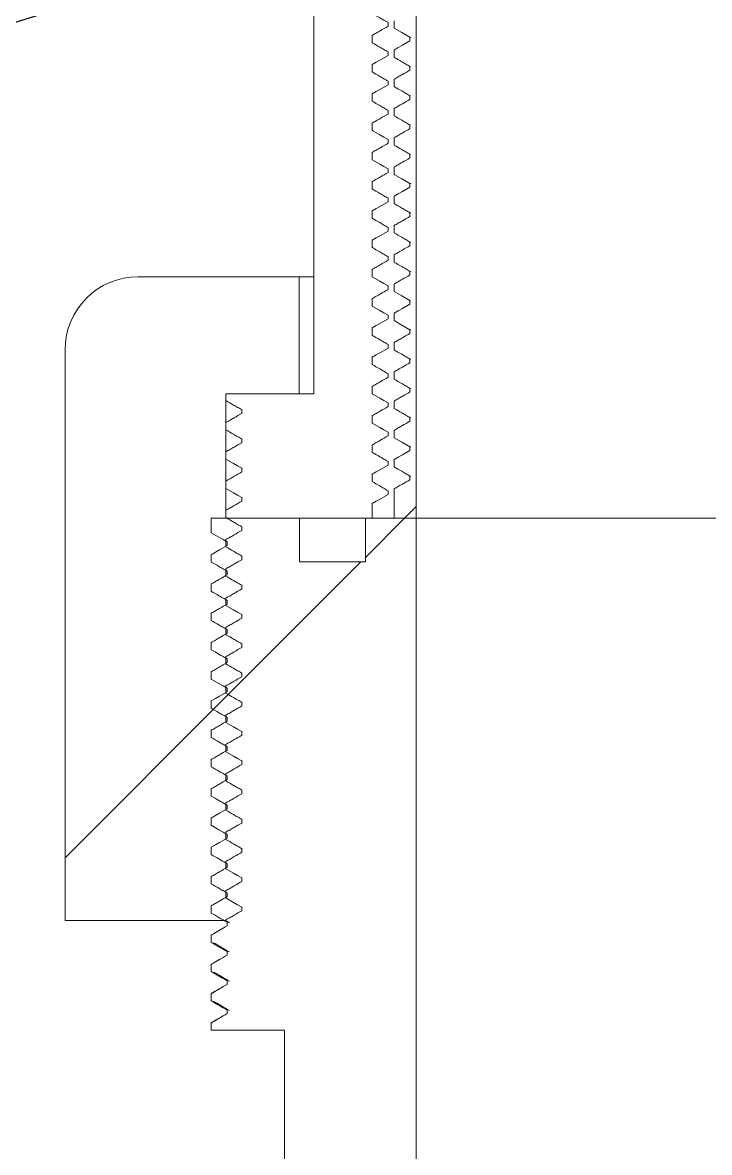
# Model space of a CAD drawing. Header units: millimetres. Extents: x 11948 to 22858, y 1146 to 11361.
# Drawn here: x 16520.9 to 16567.9, y 7364.1 to 7441.3 of the extents above; entities that cross this region are included whole.
import ezdxf

# ---------------------------------------------------------------- set-up
doc = ezdxf.new("R2010")
doc.units = ezdxf.units.MM
doc.linetypes.add('SLD-Solid', pattern=[0])
pattern_1 = [(45, (13072.54, 5639.196), (-44.9013, 44.9013), [])]

msp = doc.modelspace()

# ---------------------------------------------------------------- hatches: boundary and pattern name
at = {"linetype": 'SLD-Solid', "lineweight": 0}
h = msp.add_hatch(dxfattribs=at)
h.set_pattern_fill('ANSI31', color=256, scale=20, style=0)
h.set_pattern_definition(pattern_1)
edge = h.paths.add_edge_path(flags=0)
edge.add_line((16545.886, 7435.301), (16545.886, 7435.051))
edge.add_line((16545.886, 7435.051), (16544.803, 7434.426))
edge.add_line((16544.803, 7434.426), (16544.803, 7433.926))
edge.add_line((16544.803, 7433.926), (16545.886, 7433.301))
edge.add_line((16545.886, 7433.301), (16545.886, 7433.051))
edge.add_line((16545.886, 7433.051), (16544.803, 7432.426))
edge.add_line((16544.803, 7432.426), (16544.803, 7431.926))
edge.add_line((16544.803, 7431.926), (16545.886, 7431.301))
edge.add_line((16545.886, 7431.301), (16545.886, 7431.051))
edge.add_line((16545.886, 7431.051), (16544.803, 7430.426))
edge.add_line((16544.803, 7430.426), (16544.803, 7429.926))
edge.add_line((16544.803, 7429.926), (16545.886, 7429.301))
edge.add_line((16545.886, 7429.301), (16545.886, 7429.051))
edge.add_line((16545.886, 7429.051), (16544.803, 7428.426))
edge.add_line((16544.803, 7428.426), (16544.803, 7427.926))
edge.add_line((16544.803, 7427.926), (16545.886, 7427.301))
edge.add_line((16545.886, 7427.301), (16545.886, 7427.051))
edge.add_line((16545.886, 7427.051), (16544.803, 7426.426))
edge.add_line((16544.803, 7426.426), (16544.803, 7425.926))
edge.add_line((16544.803, 7425.926), (16545.886, 7425.301))
edge.add_line((16545.886, 7425.301), (16545.886, 7425.051))
edge.add_line((16545.886, 7425.051), (16544.803, 7424.426))
edge.add_line((16544.803, 7424.426), (16544.803, 7423.926))
edge.add_line((16544.803, 7423.926), (16545.886, 7423.301))
edge.add_line((16545.886, 7423.301), (16545.886, 7423.051))
edge.add_line((16545.886, 7423.051), (16544.803, 7422.426))
edge.add_line((16544.803, 7422.426), (16544.803, 7421.926))
edge.add_line((16544.803, 7421.926), (16545.886, 7421.301))
edge.add_line((16545.886, 7421.301), (16545.886, 7421.051))
edge.add_line((16545.886, 7421.051), (16544.803, 7420.426))
edge.add_line((16544.803, 7420.426), (16544.803, 7419.926))
edge.add_line((16544.803, 7419.926), (16545.886, 7419.301))
edge.add_line((16545.886, 7419.301), (16545.886, 7419.051))
edge.add_line((16545.886, 7419.051), (16544.803, 7418.426))
edge.add_line((16544.803, 7418.426), (16544.803, 7417.926))
edge.add_line((16544.803, 7417.926), (16545.886, 7417.301))
edge.add_line((16545.886, 7417.301), (16545.886, 7417.051))
edge.add_line((16545.886, 7417.051), (16544.803, 7416.426))
edge.add_line((16544.803, 7416.426), (16544.803, 7415.926))
edge.add_line((16544.803, 7415.926), (16545.886, 7415.301))
edge.add_line((16545.886, 7415.301), (16545.886, 7415.051))
edge.add_line((16545.886, 7415.051), (16544.803, 7414.426))
edge.add_line((16544.803, 7414.426), (16544.803, 7413.926))
edge.add_line((16544.803, 7413.926), (16545.886, 7413.301))
edge.add_line((16545.886, 7413.301), (16545.886, 7413.051))
edge.add_line((16545.886, 7413.051), (16544.803, 7412.426))
edge.add_line((16544.803, 7412.426), (16544.803, 7411.926))
edge.add_line((16544.803, 7411.926), (16545.886, 7411.301))
edge.add_line((16545.886, 7411.301), (16545.886, 7411.051))
edge.add_line((16545.886, 7411.051), (16544.803, 7410.426))
edge.add_line((16544.803, 7410.426), (16544.803, 7409.926))
edge.add_line((16544.803, 7409.926), (16545.886, 7409.301))
edge.add_line((16545.886, 7409.301), (16545.886, 7409.051))
edge.add_line((16545.886, 7409.051), (16544.803, 7408.426))
edge.add_line((16544.803, 7408.426), (16544.803, 7407.426))
edge.add_line((16544.803, 7407.426), (16547.803, 7407.426))
edge.add_line((16547.803, 7407.426), (16547.803, 7474.926))
edge.add_line((16547.803, 7474.926), (16544.803, 7474.926))
edge.add_line((16544.803, 7474.926), (16544.803, 7463.926))
edge.add_line((16544.803, 7463.926), (16545.886, 7463.301))
edge.add_line((16545.886, 7463.301), (16545.886, 7463.051))
edge.add_spline(control_points=[(16545.886, 7463.051), (16545.525, 7462.842), (16545.164, 7462.634), (16544.803, 7462.426)], knot_values=[0, 0, 0, 0, 1, 1, 1, 1], weights=[1, 1, 1, 1], degree=3, periodic=0)
edge.add_line((16544.803, 7462.426), (16544.803, 7461.926))
edge.add_line((16544.803, 7461.926), (16545.886, 7461.301))
edge.add_line((16545.886, 7461.301), (16545.886, 7461.051))
edge.add_line((16545.886, 7461.051), (16544.803, 7460.426))
edge.add_line((16544.803, 7460.426), (16544.803, 7459.926))
edge.add_line((16544.803, 7459.926), (16545.886, 7459.301))
edge.add_line((16545.886, 7459.301), (16545.886, 7459.051))
edge.add_line((16545.886, 7459.051), (16544.803, 7458.426))
edge.add_line((16544.803, 7458.426), (16544.803, 7457.926))
edge.add_line((16544.803, 7457.926), (16545.886, 7457.301))
edge.add_line((16545.886, 7457.301), (16545.886, 7457.051))
edge.add_line((16545.886, 7457.051), (16544.803, 7456.426))
edge.add_line((16544.803, 7456.426), (16544.803, 7455.926))
edge.add_line((16544.803, 7455.926), (16545.886, 7455.301))
edge.add_line((16545.886, 7455.301), (16545.886, 7455.051))
edge.add_line((16545.886, 7455.051), (16544.803, 7454.426))
edge.add_line((16544.803, 7454.426), (16544.803, 7453.926))
edge.add_line((16544.803, 7453.926), (16545.886, 7453.301))
edge.add_line((16545.886, 7453.301), (16545.886, 7453.051))
edge.add_line((16545.886, 7453.051), (16544.803, 7452.426))
edge.add_line((16544.803, 7452.426), (16544.803, 7451.926))
edge.add_line((16544.803, 7451.926), (16545.886, 7451.301))
edge.add_line((16545.886, 7451.301), (16545.886, 7451.051))
edge.add_line((16545.886, 7451.051), (16544.803, 7450.426))
edge.add_line((16544.803, 7450.426), (16544.803, 7449.926))
edge.add_line((16544.803, 7449.926), (16545.886, 7449.301))
edge.add_line((16545.886, 7449.301), (16545.886, 7449.051))
edge.add_line((16545.886, 7449.051), (16544.803, 7448.426))
edge.add_line((16544.803, 7448.426), (16544.803, 7447.926))
edge.add_line((16544.803, 7447.926), (16545.886, 7447.301))
edge.add_line((16545.886, 7447.301), (16545.886, 7447.051))
edge.add_line((16545.886, 7447.051), (16544.803, 7446.426))
edge.add_line((16544.803, 7446.426), (16544.803, 7445.926))
edge.add_line((16544.803, 7445.926), (16545.886, 7445.301))
edge.add_line((16545.886, 7445.301), (16545.886, 7445.051))
edge.add_line((16545.886, 7445.051), (16544.803, 7444.426))
edge.add_line((16544.803, 7444.426), (16544.803, 7443.926))
edge.add_line((16544.803, 7443.926), (16545.886, 7443.301))
edge.add_line((16545.886, 7443.301), (16545.886, 7443.051))
edge.add_line((16545.886, 7443.051), (16544.803, 7442.426))
edge.add_line((16544.803, 7442.426), (16544.803, 7441.926))
edge.add_line((16544.803, 7441.926), (16545.886, 7441.301))
edge.add_line((16545.886, 7441.301), (16545.886, 7441.051))
edge.add_line((16545.886, 7441.051), (16544.803, 7440.426))
edge.add_line((16544.803, 7440.426), (16544.803, 7439.926))
edge.add_line((16544.803, 7439.926), (16545.886, 7439.301))
edge.add_line((16545.886, 7439.301), (16545.886, 7439.051))
edge.add_line((16545.886, 7439.051), (16544.803, 7438.426))
edge.add_line((16544.803, 7438.426), (16544.803, 7437.926))
edge.add_line((16544.803, 7437.926), (16545.886, 7437.301))
edge.add_line((16545.886, 7437.301), (16545.886, 7437.051))
edge.add_line((16545.886, 7437.051), (16544.803, 7436.426))
edge.add_line((16544.803, 7436.426), (16544.803, 7435.926))
edge.add_line((16544.803, 7435.926), (16545.886, 7435.301))
h = msp.add_hatch(dxfattribs=at)
h.set_pattern_fill('ANSI31', color=256, scale=20, style=0)
h.set_pattern_definition(pattern_1)
edge = h.paths.add_edge_path(flags=0)
edge.add_line((16535.886, 7396.584), (16535.886, 7396.834))
edge.add_line((16535.886, 7396.834), (16534.803, 7397.459))
edge.add_line((16534.803, 7397.459), (16534.803, 7397.959))
edge.add_line((16534.803, 7397.959), (16535.886, 7398.584))
edge.add_line((16535.886, 7398.584), (16535.886, 7398.834))
edge.add_line((16535.886, 7398.834), (16534.803, 7399.459))
edge.add_line((16534.803, 7399.459), (16534.803, 7399.959))
edge.add_line((16534.803, 7399.959), (16535.886, 7400.584))
edge.add_line((16535.886, 7400.584), (16535.886, 7400.834))
edge.add_line((16535.886, 7400.834), (16534.803, 7401.459))
edge.add_line((16534.803, 7401.459), (16534.803, 7401.959))
edge.add_line((16534.803, 7401.959), (16535.886, 7402.584))
edge.add_line((16535.886, 7402.584), (16535.886, 7402.834))
edge.add_line((16535.886, 7402.834), (16534.803, 7403.459))
edge.add_line((16534.803, 7403.459), (16534.803, 7403.959))
edge.add_line((16534.803, 7403.959), (16535.886, 7404.584))
edge.add_line((16535.886, 7404.584), (16535.886, 7404.834))
edge.add_line((16535.886, 7404.834), (16534.803, 7405.459))
edge.add_line((16534.803, 7405.459), (16534.803, 7405.959))
edge.add_line((16534.803, 7405.959), (16535.886, 7406.584))
edge.add_line((16535.886, 7406.584), (16535.886, 7406.834))
edge.add_line((16535.886, 7406.834), (16534.803, 7407.459))
edge.add_line((16534.803, 7407.459), (16534.803, 7407.959))
edge.add_line((16534.803, 7407.959), (16535.886, 7408.584))
edge.add_line((16535.886, 7408.584), (16535.886, 7408.834))
edge.add_line((16535.886, 7408.834), (16534.803, 7409.459))
edge.add_line((16534.803, 7409.459), (16534.803, 7409.959))
edge.add_line((16534.803, 7409.959), (16535.886, 7410.584))
edge.add_line((16535.886, 7410.584), (16535.886, 7410.834))
edge.add_line((16535.886, 7410.834), (16534.803, 7411.459))
edge.add_line((16534.803, 7411.459), (16534.803, 7411.959))
edge.add_line((16534.803, 7411.959), (16535.886, 7412.584))
edge.add_line((16535.886, 7412.584), (16535.886, 7412.834))
edge.add_line((16535.886, 7412.834), (16534.803, 7413.459))
edge.add_line((16534.803, 7413.459), (16534.803, 7413.959))
edge.add_line((16534.803, 7413.959), (16535.886, 7414.584))
edge.add_line((16535.886, 7414.584), (16535.886, 7414.834))
edge.add_line((16535.886, 7414.834), (16534.803, 7415.459))
edge.add_line((16534.803, 7415.459), (16534.803, 7415.926))
edge.add_line((16534.803, 7415.926), (16539.803, 7415.926))
edge.add_line((16539.803, 7415.926), (16539.803, 7423.926))
edge.add_line((16539.803, 7423.926), (16528.803, 7423.926))
edge.add_arc((16528.803, 7418.926), 5, 90, 180)
edge.add_line((16523.803, 7418.926), (16523.803, 7379.926))
edge.add_line((16523.803, 7379.926), (16534.803, 7379.926))
edge.add_line((16534.803, 7379.926), (16534.803, 7379.959))
edge.add_line((16534.803, 7379.959), (16535.886, 7380.584))
edge.add_line((16535.886, 7380.584), (16535.886, 7380.834))
edge.add_line((16535.886, 7380.834), (16534.803, 7381.459))
edge.add_line((16534.803, 7381.459), (16534.803, 7381.959))
edge.add_line((16534.803, 7381.959), (16535.886, 7382.584))
edge.add_line((16535.886, 7382.584), (16535.886, 7382.834))
edge.add_line((16535.886, 7382.834), (16534.803, 7383.459))
edge.add_line((16534.803, 7383.459), (16534.803, 7383.959))
edge.add_line((16534.803, 7383.959), (16535.886, 7384.584))
edge.add_line((16535.886, 7384.584), (16535.886, 7384.834))
edge.add_line((16535.886, 7384.834), (16534.803, 7385.459))
edge.add_line((16534.803, 7385.459), (16534.803, 7385.959))
edge.add_line((16534.803, 7385.959), (16535.886, 7386.584))
edge.add_line((16535.886, 7386.584), (16535.886, 7386.834))
edge.add_line((16535.886, 7386.834), (16534.803, 7387.459))
edge.add_line((16534.803, 7387.459), (16534.803, 7387.959))
edge.add_line((16534.803, 7387.959), (16535.886, 7388.584))
edge.add_line((16535.886, 7388.584), (16535.886, 7388.834))
edge.add_line((16535.886, 7388.834), (16534.803, 7389.459))
edge.add_line((16534.803, 7389.459), (16534.803, 7389.959))
edge.add_line((16534.803, 7389.959), (16535.886, 7390.584))
edge.add_line((16535.886, 7390.584), (16535.886, 7390.834))
edge.add_line((16535.886, 7390.834), (16534.803, 7391.459))
edge.add_line((16534.803, 7391.459), (16534.803, 7391.959))
edge.add_line((16534.803, 7391.959), (16535.886, 7392.584))
edge.add_line((16535.886, 7392.584), (16535.886, 7392.834))
edge.add_line((16535.886, 7392.834), (16534.803, 7393.459))
edge.add_line((16534.803, 7393.459), (16534.803, 7393.959))
edge.add_line((16534.803, 7393.959), (16535.886, 7394.584))
edge.add_line((16535.886, 7394.584), (16535.886, 7394.834))
edge.add_line((16535.886, 7394.834), (16534.803, 7395.459))
edge.add_line((16534.803, 7395.459), (16534.803, 7395.959))
edge.add_line((16534.803, 7395.959), (16535.886, 7396.584))
h = msp.add_hatch(dxfattribs=at)
h.set_pattern_fill('ANSI31', color=256, scale=20, style=0)
h.set_pattern_definition(pattern_1)
edge = h.paths.add_edge_path(flags=0)
edge.add_line((16534.886, 7389.801), (16534.886, 7389.551))
edge.add_line((16534.886, 7389.551), (16533.803, 7388.926))
edge.add_line((16533.803, 7388.926), (16533.803, 7388.426))
edge.add_line((16533.803, 7388.426), (16534.886, 7387.801))
edge.add_line((16534.886, 7387.801), (16534.886, 7387.551))
edge.add_line((16534.886, 7387.551), (16533.803, 7386.926))
edge.add_line((16533.803, 7386.926), (16533.803, 7386.426))
edge.add_line((16533.803, 7386.426), (16534.886, 7385.801))
edge.add_line((16534.886, 7385.801), (16534.886, 7385.551))
edge.add_line((16534.886, 7385.551), (16533.803, 7384.926))
edge.add_line((16533.803, 7384.926), (16533.803, 7384.426))
edge.add_line((16533.803, 7384.426), (16534.886, 7383.801))
edge.add_line((16534.886, 7383.801), (16534.886, 7383.551))
edge.add_line((16534.886, 7383.551), (16533.803, 7382.926))
edge.add_line((16533.803, 7382.926), (16533.803, 7382.426))
edge.add_line((16533.803, 7382.426), (16534.886, 7381.801))
edge.add_line((16534.886, 7381.801), (16534.886, 7381.551))
edge.add_line((16534.886, 7381.551), (16533.803, 7380.926))
edge.add_line((16533.803, 7380.926), (16533.803, 7380.426))
edge.add_line((16533.803, 7380.426), (16534.886, 7379.801))
edge.add_line((16534.886, 7379.801), (16534.886, 7379.551))
edge.add_line((16534.886, 7379.551), (16533.803, 7378.926))
edge.add_line((16533.803, 7378.926), (16533.803, 7378.426))
edge.add_line((16533.803, 7378.426), (16534.886, 7377.801))
edge.add_line((16534.886, 7377.801), (16534.886, 7377.551))
edge.add_line((16534.886, 7377.551), (16533.803, 7376.926))
edge.add_line((16533.803, 7376.926), (16533.803, 7376.426))
edge.add_line((16533.803, 7376.426), (16534.886, 7375.801))
edge.add_line((16534.886, 7375.801), (16534.886, 7375.551))
edge.add_line((16534.886, 7375.551), (16533.803, 7374.926))
edge.add_line((16533.803, 7374.926), (16533.803, 7374.426))
edge.add_line((16533.803, 7374.426), (16534.886, 7373.801))
edge.add_line((16534.886, 7373.801), (16534.886, 7373.551))
edge.add_line((16534.886, 7373.551), (16533.803, 7372.926))
edge.add_line((16533.803, 7372.926), (16533.803, 7372.426))
edge.add_line((16533.803, 7372.426), (16538.803, 7372.426))
edge.add_line((16538.803, 7372.426), (16538.803, 7353.892))
edge.add_arc((16564.803, 7305.426), 55, 108.00445, 118.21148, ccw=False)
edge.add_line((16547.803, 7357.732), (16547.803, 7407.426))
edge.add_line((16547.803, 7407.426), (16544.336, 7407.426))
edge.add_line((16544.336, 7407.426), (16544.336, 7404.429))
edge.add_line((16544.336, 7404.429), (16539.831, 7404.429))
edge.add_line((16539.831, 7404.429), (16539.831, 7407.426))
edge.add_line((16539.831, 7407.426), (16533.803, 7407.426))
edge.add_line((16533.803, 7407.426), (16533.803, 7406.426))
edge.add_line((16533.803, 7406.426), (16534.886, 7405.801))
edge.add_line((16534.886, 7405.801), (16534.886, 7405.551))
edge.add_line((16534.886, 7405.551), (16533.803, 7404.926))
edge.add_line((16533.803, 7404.926), (16533.803, 7404.426))
edge.add_line((16533.803, 7404.426), (16534.886, 7403.801))
edge.add_line((16534.886, 7403.801), (16534.886, 7403.551))
edge.add_line((16534.886, 7403.551), (16533.803, 7402.926))
edge.add_line((16533.803, 7402.926), (16533.803, 7402.426))
edge.add_line((16533.803, 7402.426), (16534.886, 7401.801))
edge.add_line((16534.886, 7401.801), (16534.886, 7401.551))
edge.add_line((16534.886, 7401.551), (16533.803, 7400.926))
edge.add_line((16533.803, 7400.926), (16533.803, 7400.426))
edge.add_line((16533.803, 7400.426), (16534.886, 7399.801))
edge.add_line((16534.886, 7399.801), (16534.886, 7399.551))
edge.add_line((16534.886, 7399.551), (16533.803, 7398.926))
edge.add_line((16533.803, 7398.926), (16533.803, 7398.426))
edge.add_line((16533.803, 7398.426), (16534.886, 7397.801))
edge.add_line((16534.886, 7397.801), (16534.886, 7397.551))
edge.add_line((16534.886, 7397.551), (16533.803, 7396.926))
edge.add_line((16533.803, 7396.926), (16533.803, 7396.426))
edge.add_line((16533.803, 7396.426), (16534.886, 7395.801))
edge.add_line((16534.886, 7395.801), (16534.886, 7395.551))
edge.add_line((16534.886, 7395.551), (16533.803, 7394.926))
edge.add_line((16533.803, 7394.926), (16533.803, 7394.426))
edge.add_line((16533.803, 7394.426), (16534.886, 7393.801))
edge.add_line((16534.886, 7393.801), (16534.886, 7393.551))
edge.add_line((16534.886, 7393.551), (16533.803, 7392.926))
edge.add_line((16533.803, 7392.926), (16533.803, 7392.426))
edge.add_line((16533.803, 7392.426), (16534.886, 7391.801))
edge.add_line((16534.886, 7391.801), (16534.886, 7391.551))
edge.add_line((16534.886, 7391.551), (16533.803, 7390.926))
edge.add_line((16533.803, 7390.926), (16533.803, 7390.426))
edge.add_line((16533.803, 7390.426), (16534.886, 7389.801))

# ---------------------------------------------------------------- linework, layer by layer
for p, q in [((16547.803, 7474.926), (16547.803, 7407.426)), ((16540.803, 7459.926), (16540.803, 7415.926)), ((16545.886, 7441.051), (16545.886, 7441.301)), ((16546.304, 7440.926), (16546.304, 7441.426)), ((16544.803, 7440.426), (16544.803, 7439.926)), ((16547.386, 7440.051), (16547.386, 7440.301)), ((16547.437, 7440.291), (16547.386, 7440.301)), ((16544.855, 7439.917), (16544.803, 7439.926)), ((16545.886, 7439.051), (16545.886, 7439.301)), ((16546.304, 7438.926), (16546.304, 7439.426)), ((16544.803, 7438.426), (16544.803, 7437.926)), ((16544.862, 7437.917), (16544.803, 7437.926)), ((16547.386, 7438.051), (16547.386, 7438.301)), ((16547.434, 7438.291), (16547.386, 7438.301)), ((16545.886, 7437.051), (16545.886, 7437.301)), ((16546.304, 7436.926), (16546.304, 7437.426)), ((16544.803, 7436.426), (16544.803, 7435.926)), ((16547.386, 7436.051), (16547.386, 7436.301)), ((16547.431, 7436.291), (16547.386, 7436.301)), ((16544.864, 7435.917), (16544.803, 7435.926)), ((16546.304, 7434.926), (16546.304, 7435.426)), ((16545.886, 7435.051), (16545.886, 7435.301)), ((16544.803, 7434.426), (16544.803, 7433.926)), ((16544.868, 7433.917), (16544.803, 7433.926)), ((16547.386, 7434.051), (16547.386, 7434.301)), ((16547.427, 7434.291), (16547.386, 7434.301)), ((16545.886, 7433.051), (16545.886, 7433.301)), ((16546.304, 7432.926), (16546.304, 7433.426)), ((16544.803, 7432.426), (16544.803, 7431.926)), ((16547.386, 7432.051), (16547.386, 7432.301)), ((16547.424, 7432.291), (16547.386, 7432.301)), ((16544.813, 7431.917), (16544.803, 7431.926)), ((16545.886, 7431.051), (16545.886, 7431.301)), ((16546.304, 7430.926), (16546.304, 7431.426)), ((16544.803, 7430.426), (16544.803, 7429.926)), ((16547.386, 7430.051), (16547.386, 7430.301)), ((16547.456, 7430.291), (16547.386, 7430.301)), ((16544.87, 7429.917), (16544.803, 7429.926)), ((16545.886, 7429.051), (16545.886, 7429.301)), ((16546.304, 7428.926), (16546.304, 7429.426)), ((16544.803, 7428.426), (16544.803, 7427.926)), ((16544.865, 7427.917), (16544.803, 7427.926)), ((16547.386, 7428.051), (16547.386, 7428.301)), ((16547.45, 7428.291), (16547.386, 7428.301)), ((16545.886, 7427.051), (16545.886, 7427.301)), ((16546.304, 7426.926), (16546.304, 7427.426)), ((16544.803, 7426.426), (16544.803, 7425.926)), ((16547.386, 7426.051), (16547.386, 7426.301)), ((16547.443, 7426.291), (16547.386, 7426.301)), ((16544.871, 7425.917), (16544.803, 7425.926)), ((16545.886, 7425.051), (16545.886, 7425.301)), ((16546.304, 7424.926), (16546.304, 7425.426)), ((16539.804, 7423.926), (16528.803, 7423.926)), ((16539.804, 7415.926), (16539.804, 7423.926)), ((16539.804, 7423.926), (16540.803, 7423.926)), ((16544.803, 7424.426), (16544.803, 7423.926)), ((16544.816, 7423.917), (16544.803, 7423.926)), ((16547.386, 7424.051), (16547.386, 7424.301)), ((16547.452, 7424.291), (16547.386, 7424.301)), ((16545.886, 7423.051), (16545.886, 7423.301)), ((16546.304, 7422.926), (16546.304, 7423.426)), ((16544.803, 7422.426), (16544.803, 7421.926)), ((16547.386, 7422.051), (16547.386, 7422.301)), ((16547.429, 7422.291), (16547.386, 7422.301)), ((16544.856, 7421.917), (16544.803, 7421.926)), ((16545.886, 7421.051), (16545.886, 7421.301)), ((16546.304, 7420.926), (16546.304, 7421.426)), ((16544.803, 7420.426), (16544.803, 7419.926)), ((16544.855, 7419.917), (16544.803, 7419.926)), ((16547.386, 7420.051), (16547.386, 7420.301)), ((16547.436, 7420.291), (16547.386, 7420.301)), ((16545.886, 7419.051), (16545.886, 7419.301)), ((16546.304, 7418.926), (16546.304, 7419.426)), ((16523.803, 7418.926), (16523.803, 7379.926)), ((16544.803, 7418.426), (16544.803, 7417.926)), ((16544.852, 7417.917), (16544.803, 7417.926)), ((16547.386, 7418.051), (16547.386, 7418.301)), ((16547.442, 7418.291), (16547.386, 7418.301)), ((16545.886, 7417.051), (16545.886, 7417.301)), ((16546.304, 7416.926), (16546.304, 7417.426)), ((16544.803, 7416.426), (16544.803, 7415.926)), ((16547.386, 7416.051), (16547.386, 7416.301)), ((16547.449, 7416.291), (16547.386, 7416.301)), ((16534.803, 7415.459), (16534.803, 7415.926)), ((16539.804, 7415.926), (16534.803, 7415.926)), ((16534.803, 7415.926), (16534.803, 7407.426)), ((16540.803, 7415.926), (16534.803, 7415.926)), ((16544.85, 7415.917), (16544.803, 7415.926)), ((16545.886, 7415.051), (16545.886, 7415.301)), ((16546.304, 7414.926), (16546.304, 7415.426)), ((16535.915, 7414.828), (16535.886, 7414.834)), ((16535.886, 7414.584), (16535.886, 7414.834)), ((16534.803, 7413.459), (16534.803, 7413.959)), ((16544.803, 7414.426), (16544.803, 7413.926)), ((16544.847, 7413.917), (16544.803, 7413.926)), ((16547.386, 7414.051), (16547.386, 7414.301)), ((16547.456, 7414.291), (16547.386, 7414.301)), ((16545.886, 7413.051), (16545.886, 7413.301)), ((16546.304, 7412.926), (16546.304, 7413.426)), ((16535.915, 7412.828), (16535.886, 7412.834)), ((16535.886, 7412.584), (16535.886, 7412.834)), ((16544.803, 7412.426), (16544.803, 7411.926)), ((16547.386, 7412.051), (16547.386, 7412.301)), ((16547.438, 7412.291), (16547.386, 7412.301)), ((16534.803, 7411.459), (16534.803, 7411.959)), ((16544.845, 7411.917), (16544.803, 7411.926)), ((16546.304, 7410.926), (16546.304, 7411.426)), ((16535.915, 7410.828), (16535.886, 7410.834)), ((16535.886, 7410.584), (16535.886, 7410.834)), ((16545.886, 7411.051), (16545.886, 7411.301)), ((16534.803, 7409.459), (16534.803, 7409.959)), ((16544.803, 7410.426), (16544.803, 7409.926)), ((16544.842, 7409.917), (16544.803, 7409.926)), ((16547.386, 7410.051), (16547.386, 7410.301)), ((16547.442, 7410.291), (16547.386, 7410.301)), ((16545.886, 7409.051), (16545.886, 7409.301)), ((16546.304, 7407.426), (16546.304, 7409.426)), ((16535.915, 7408.828), (16535.886, 7408.834)), ((16535.886, 7408.584), (16535.886, 7408.834)), ((16544.803, 7408.426), (16544.803, 7407.426)), ((16534.803, 7407.459), (16534.803, 7407.959)), ((16533.803, 7406.426), (16533.803, 7407.426)), ((16539.831, 7407.426), (16533.803, 7407.426)), ((16546.304, 7407.426), (16534.803, 7407.426)), ((16535.915, 7406.828), (16535.886, 7406.834)), ((16535.886, 7406.584), (16535.886, 7406.834)), ((16539.831, 7404.429), (16539.831, 7407.426)), ((16544.336, 7407.426), (16544.336, 7404.429)), ((16547.803, 7407.426), (16544.336, 7407.426)), ((16544.803, 7407.426), (16547.803, 7407.426)), ((16581.803, 7407.426), (16547.803, 7407.426)), ((16547.803, 7357.732), (16547.803, 7407.426)), ((16534.803, 7405.459), (16534.803, 7405.959)), ((16534.886, 7405.551), (16534.886, 7405.801)), ((16533.803, 7404.426), (16533.803, 7404.926)), ((16535.915, 7404.828), (16535.886, 7404.834)), ((16535.886, 7404.584), (16535.886, 7404.834)), ((16534.803, 7403.459), (16534.803, 7403.959)), ((16534.886, 7403.551), (16534.886, 7403.801)), ((16544.336, 7404.429), (16539.831, 7404.429)), ((16533.803, 7402.426), (16533.803, 7402.926)), ((16535.915, 7402.828), (16535.886, 7402.834)), ((16535.886, 7402.584), (16535.886, 7402.834)), ((16534.803, 7401.459), (16534.803, 7401.959)), ((16534.886, 7401.551), (16534.886, 7401.801)), ((16533.803, 7400.426), (16533.803, 7400.926)), ((16535.915, 7400.828), (16535.886, 7400.834)), ((16535.886, 7400.584), (16535.886, 7400.834)), ((16534.803, 7399.459), (16534.803, 7399.959)), ((16534.886, 7399.551), (16534.886, 7399.801)), ((16533.803, 7398.426), (16533.803, 7398.926)), ((16535.915, 7398.828), (16535.886, 7398.834)), ((16535.886, 7398.584), (16535.886, 7398.834)), ((16534.803, 7397.459), (16534.803, 7397.959)), ((16534.886, 7397.551), (16534.886, 7397.801)), ((16533.803, 7396.426), (16533.803, 7396.926)), ((16535.915, 7396.828), (16535.886, 7396.834)), ((16535.886, 7396.584), (16535.886, 7396.834)), ((16534.803, 7395.459), (16534.803, 7395.959)), ((16534.886, 7395.551), (16534.886, 7395.801)), ((16533.803, 7394.426), (16533.803, 7394.926)), ((16535.915, 7394.828), (16535.886, 7394.834)), ((16535.886, 7394.584), (16535.886, 7394.834)), ((16534.803, 7393.459), (16534.803, 7393.959)), ((16534.886, 7393.551), (16534.886, 7393.801)), ((16533.803, 7392.426), (16533.803, 7392.926)), ((16535.915, 7392.828), (16535.886, 7392.834)), ((16535.886, 7392.584), (16535.886, 7392.834)), ((16534.803, 7391.459), (16534.803, 7391.959)), ((16534.886, 7391.551), (16534.886, 7391.801)), ((16533.803, 7390.426), (16533.803, 7390.926)), ((16535.915, 7390.828), (16535.886, 7390.834)), ((16535.886, 7390.584), (16535.886, 7390.834)), ((16534.803, 7389.459), (16534.803, 7389.959)), ((16534.886, 7389.551), (16534.886, 7389.801)), ((16533.803, 7388.426), (16533.803, 7388.926)), ((16535.915, 7388.828), (16535.886, 7388.834)), ((16535.886, 7388.584), (16535.886, 7388.834)), ((16534.803, 7387.459), (16534.803, 7387.959)), ((16534.886, 7387.551), (16534.886, 7387.801)), ((16533.803, 7386.426), (16533.803, 7386.926)), ((16535.915, 7386.828), (16535.886, 7386.834)), ((16535.886, 7386.584), (16535.886, 7386.834)), ((16534.803, 7385.459), (16534.803, 7385.959)), ((16534.886, 7385.551), (16534.886, 7385.801)), ((16533.803, 7384.426), (16533.803, 7384.926)), ((16535.915, 7384.828), (16535.886, 7384.834)), ((16535.886, 7384.584), (16535.886, 7384.834)), ((16534.803, 7383.459), (16534.803, 7383.959)), ((16534.886, 7383.551), (16534.886, 7383.801)), ((16533.803, 7382.426), (16533.803, 7382.926)), ((16535.915, 7382.828), (16535.886, 7382.834)), ((16535.886, 7382.584), (16535.886, 7382.834)), ((16534.803, 7381.459), (16534.803, 7381.959)), ((16534.886, 7381.551), (16534.886, 7381.801)), ((16533.803, 7380.426), (16533.803, 7380.926)), ((16535.886, 7380.584), (16535.886, 7380.834)), ((16535.91, 7380.829), (16535.886, 7380.834)), ((16534.803, 7379.926), (16523.803, 7379.926)), ((16534.665, 7379.926), (16534.886, 7379.798)), ((16534.777, 7379.926), (16535.049, 7379.768)), ((16534.803, 7379.926), (16534.803, 7379.959)), ((16534.886, 7379.551), (16534.886, 7379.801)), ((16533.855, 7378.931), (16533.803, 7378.926)), ((16533.803, 7378.426), (16533.803, 7378.926)), ((16534.886, 7377.551), (16534.886, 7377.801)), ((16533.855, 7376.931), (16533.803, 7376.926)), ((16533.803, 7376.426), (16533.803, 7376.926)), ((16534.886, 7375.551), (16534.886, 7375.801)), ((16533.855, 7374.931), (16533.803, 7374.926)), ((16533.803, 7374.426), (16533.803, 7374.926)), ((16534.886, 7373.551), (16534.886, 7373.801)), ((16533.855, 7372.931), (16533.803, 7372.926)), ((16533.803, 7372.426), (16533.803, 7372.926)), ((16538.803, 7372.426), (16533.803, 7372.426)), ((16538.803, 7353.892), (16538.803, 7372.426))]:
    msp.add_line(p, q, dxfattribs=at)
at = {"linetype": 'SLD-Solid', "lineweight": 0, "flags": 128}
for points in [[(16545.886, 7441.301), (16545.605, 7441.463), (16545.324, 7441.625), (16544.803, 7441.926)], [(16547.386, 7440.301), (16547.105, 7440.463), (16546.824, 7440.625), (16546.304, 7440.926)], [(16546.304, 7439.426), (16546.585, 7439.588), (16546.866, 7439.75), (16547.386, 7440.051)], [(16544.803, 7438.426), (16545.084, 7438.588), (16545.366, 7438.75), (16545.886, 7439.051)], [(16544.803, 7436.426), (16545.084, 7436.588), (16545.366, 7436.75), (16545.886, 7437.051)], [(16545.886, 7433.301), (16545.605, 7433.463), (16545.324, 7433.625), (16544.803, 7433.926)], [(16545.886, 7431.301), (16545.605, 7431.463), (16545.324, 7431.625), (16544.803, 7431.926)], [(16547.386, 7430.301), (16547.105, 7430.463), (16546.824, 7430.625), (16546.304, 7430.926)], [(16546.304, 7429.426), (16546.585, 7429.588), (16546.866, 7429.75), (16547.386, 7430.051)], [(16544.803, 7428.426), (16545.084, 7428.588), (16545.366, 7428.75), (16545.886, 7429.051)], [(16544.803, 7426.426), (16545.084, 7426.588), (16545.366, 7426.75), (16545.886, 7427.051)], [(16545.886, 7423.301), (16545.605, 7423.463), (16545.324, 7423.625), (16544.803, 7423.926)], [(16547.386, 7422.301), (16547.105, 7422.463), (16546.824, 7422.625), (16546.304, 7422.926)], [(16545.886, 7421.301), (16545.605, 7421.463), (16545.324, 7421.625), (16544.803, 7421.926)], [(16546.304, 7421.426), (16546.585, 7421.588), (16546.866, 7421.75), (16547.386, 7422.051)], [(16544.803, 7420.426), (16545.084, 7420.588), (16545.366, 7420.75), (16545.886, 7421.051)], [(16547.386, 7420.301), (16547.105, 7420.463), (16546.824, 7420.625), (16546.304, 7420.926)], [(16544.803, 7418.426), (16545.084, 7418.588), (16545.366, 7418.75), (16545.886, 7419.051)], [(16545.886, 7415.301), (16545.605, 7415.463), (16545.324, 7415.625), (16544.803, 7415.926)], [(16545.886, 7413.301), (16545.605, 7413.463), (16545.324, 7413.625), (16544.803, 7413.926)], [(16547.386, 7412.301), (16547.105, 7412.463), (16546.824, 7412.625), (16546.304, 7412.926)], [(16535.886, 7410.834), (16535.605, 7410.996), (16535.324, 7411.159), (16534.803, 7411.459)], [(16546.304, 7411.426), (16546.585, 7411.588), (16546.866, 7411.75), (16547.386, 7412.051)], [(16544.803, 7410.426), (16545.084, 7410.588), (16545.366, 7410.75), (16545.886, 7411.051)], [(16535.886, 7408.834), (16535.605, 7408.996), (16535.324, 7409.159), (16534.803, 7409.459)], [(16544.803, 7408.426), (16545.084, 7408.588), (16545.366, 7408.75), (16545.886, 7409.051)], [(16534.886, 7405.801), (16534.605, 7405.963), (16534.324, 7406.125), (16533.803, 7406.426)], [(16533.803, 7404.926), (16534.085, 7405.088), (16534.366, 7405.25), (16534.886, 7405.551)], [(16535.886, 7400.834), (16535.605, 7400.996), (16535.324, 7401.159), (16534.803, 7401.459)], [(16534.886, 7395.801), (16534.605, 7395.963), (16534.324, 7396.125), (16533.803, 7396.426)], [(16533.803, 7394.926), (16534.085, 7395.088), (16534.366, 7395.25), (16534.886, 7395.551)], [(16535.886, 7392.834), (16535.605, 7392.996), (16535.324, 7393.159), (16534.803, 7393.459)], [(16535.886, 7390.834), (16535.605, 7390.996), (16535.324, 7391.159), (16534.803, 7391.459)], [(16533.803, 7386.926), (16534.085, 7387.088), (16534.366, 7387.25), (16534.886, 7387.551)], [(16534.886, 7385.801), (16534.605, 7385.963), (16534.324, 7386.125), (16533.803, 7386.426)], [(16533.803, 7384.926), (16534.085, 7385.088), (16534.366, 7385.25), (16534.886, 7385.551)], [(16535.886, 7382.834), (16535.605, 7382.996), (16535.324, 7383.159), (16534.803, 7383.459)], [(16535.886, 7380.834), (16535.605, 7380.996), (16535.324, 7381.159), (16534.803, 7381.459)], [(16534.886, 7377.801), (16534.605, 7377.963), (16534.324, 7378.125), (16533.803, 7378.426)], [(16533.803, 7376.926), (16534.085, 7377.088), (16534.366, 7377.25), (16534.886, 7377.551)]]:
    msp.add_lwpolyline(points, dxfattribs=at)
msp.add_circle((16563.685, 7302.847), 145.052)
at = {"linetype": 'SLD-Solid', "lineweight": 0}
msp.add_arc((16528.803, 7418.926), 5, 90, 180, dxfattribs=at)
for points, knots in [([(16544.803, 7440.426), (16544.897, 7440.48), (16545.084, 7440.588), (16545.446, 7440.796), (16545.713, 7440.95), (16545.886, 7441.051)], [0, 0, 0, 0, 0.25967, 0.519457, 1, 1, 1, 1]), ([(16545.886, 7439.301), (16545.792, 7439.355), (16545.605, 7439.463), (16545.244, 7439.671), (16544.977, 7439.825), (16544.803, 7439.926)], [0, 0, 0, 0, 0.259787, 0.519457, 1, 1, 1, 1]), ([(16547.386, 7438.301), (16547.292, 7438.355), (16547.105, 7438.463), (16546.744, 7438.671), (16546.477, 7438.825), (16546.304, 7438.926)], [0, 0, 0, 0, 0.259712, 0.519377, 1, 1, 1, 1]), ([(16545.886, 7437.301), (16545.792, 7437.355), (16545.605, 7437.463), (16545.244, 7437.671), (16544.977, 7437.825), (16544.803, 7437.926)], [0, 0, 0, 0, 0.259799, 0.519481, 1, 1, 1, 1]), ([(16546.304, 7437.426), (16546.397, 7437.48), (16546.585, 7437.588), (16546.945, 7437.796), (16547.213, 7437.95), (16547.386, 7438.051)], [0, 0, 0, 0, 0.259712, 0.519377, 1, 1, 1, 1]), ([(16547.386, 7436.301), (16547.292, 7436.355), (16547.105, 7436.463), (16546.744, 7436.671), (16546.477, 7436.825), (16546.304, 7436.926)], [0, 0, 0, 0, 0.259712, 0.519377, 1, 1, 1, 1]), ([(16545.886, 7435.301), (16545.792, 7435.355), (16545.605, 7435.463), (16545.244, 7435.671), (16544.977, 7435.825), (16544.803, 7435.926)], [0, 0, 0, 0, 0.259835, 0.519504, 1, 1, 1, 1]), ([(16546.304, 7435.426), (16546.397, 7435.48), (16546.585, 7435.588), (16546.945, 7435.796), (16547.213, 7435.95), (16547.386, 7436.051)], [0, 0, 0, 0, 0.259712, 0.519377, 1, 1, 1, 1]), ([(16544.803, 7434.426), (16544.897, 7434.48), (16545.085, 7434.588), (16545.445, 7434.796), (16545.713, 7434.95), (16545.886, 7435.051)], [0, 0, 0, 0, 0.25967, 0.519504, 1, 1, 1, 1]), ([(16547.386, 7434.301), (16547.292, 7434.355), (16547.105, 7434.463), (16546.744, 7434.671), (16546.477, 7434.825), (16546.304, 7434.926)], [0, 0, 0, 0, 0.259665, 0.519377, 1, 1, 1, 1]), ([(16546.304, 7433.426), (16546.397, 7433.48), (16546.585, 7433.588), (16546.945, 7433.796), (16547.213, 7433.95), (16547.386, 7434.051)], [0, 0, 0, 0, 0.259665, 0.519377, 1, 1, 1, 1]), ([(16544.803, 7432.426), (16544.897, 7432.48), (16545.084, 7432.588), (16545.446, 7432.796), (16545.713, 7432.95), (16545.886, 7433.051)], [0, 0, 0, 0, 0.25967, 0.519457, 1, 1, 1, 1]), ([(16547.386, 7432.301), (16547.292, 7432.355), (16547.105, 7432.463), (16546.744, 7432.671), (16546.477, 7432.825), (16546.304, 7432.926)], [0, 0, 0, 0, 0.259677, 0.519402, 1, 1, 1, 1]), ([(16546.304, 7431.426), (16546.397, 7431.48), (16546.585, 7431.588), (16546.945, 7431.796), (16547.213, 7431.95), (16547.386, 7432.051)], [0, 0, 0, 0, 0.259677, 0.519402, 1, 1, 1, 1]), ([(16544.803, 7430.426), (16544.897, 7430.48), (16545.084, 7430.588), (16545.446, 7430.796), (16545.713, 7430.95), (16545.886, 7431.051)], [0, 0, 0, 0, 0.25967, 0.519457, 1, 1, 1, 1]), ([(16545.886, 7429.301), (16545.792, 7429.355), (16545.605, 7429.463), (16545.244, 7429.671), (16544.977, 7429.825), (16544.803, 7429.926)], [0, 0, 0, 0, 0.259787, 0.519457, 1, 1, 1, 1]), ([(16547.386, 7428.301), (16547.292, 7428.355), (16547.105, 7428.463), (16546.744, 7428.671), (16546.477, 7428.825), (16546.304, 7428.926)], [0, 0, 0, 0, 0.259712, 0.519377, 1, 1, 1, 1]), ([(16545.886, 7427.301), (16545.792, 7427.355), (16545.605, 7427.463), (16545.244, 7427.671), (16544.977, 7427.825), (16544.803, 7427.926)], [0, 0, 0, 0, 0.259799, 0.519481, 1, 1, 1, 1]), ([(16546.304, 7427.426), (16546.397, 7427.48), (16546.585, 7427.588), (16546.945, 7427.796), (16547.213, 7427.95), (16547.386, 7428.051)], [0, 0, 0, 0, 0.259712, 0.519377, 1, 1, 1, 1]), ([(16547.386, 7426.301), (16547.292, 7426.355), (16547.105, 7426.463), (16546.744, 7426.671), (16546.477, 7426.825), (16546.304, 7426.926)], [0, 0, 0, 0, 0.259712, 0.519377, 1, 1, 1, 1]), ([(16545.886, 7425.301), (16545.792, 7425.355), (16545.605, 7425.463), (16545.244, 7425.671), (16544.977, 7425.825), (16544.803, 7425.926)], [0, 0, 0, 0, 0.259835, 0.519504, 1, 1, 1, 1]), ([(16546.304, 7425.426), (16546.397, 7425.48), (16546.585, 7425.588), (16546.945, 7425.796), (16547.213, 7425.95), (16547.386, 7426.051)], [0, 0, 0, 0, 0.259712, 0.519377, 1, 1, 1, 1]), ([(16544.803, 7424.426), (16544.897, 7424.48), (16545.085, 7424.588), (16545.445, 7424.796), (16545.713, 7424.95), (16545.886, 7425.051)], [0, 0, 0, 0, 0.25967, 0.519504, 1, 1, 1, 1]), ([(16547.386, 7424.301), (16547.292, 7424.355), (16547.105, 7424.463), (16546.744, 7424.671), (16546.477, 7424.825), (16546.304, 7424.926)], [0, 0, 0, 0, 0.259665, 0.519377, 1, 1, 1, 1]), ([(16546.304, 7423.426), (16546.397, 7423.48), (16546.585, 7423.588), (16546.945, 7423.796), (16547.213, 7423.95), (16547.386, 7424.051)], [0, 0, 0, 0, 0.259665, 0.519377, 1, 1, 1, 1]), ([(16544.803, 7422.426), (16544.897, 7422.48), (16545.084, 7422.588), (16545.446, 7422.796), (16545.713, 7422.95), (16545.886, 7423.051)], [0, 0, 0, 0, 0.25967, 0.519457, 1, 1, 1, 1]), ([(16545.886, 7419.301), (16545.792, 7419.355), (16545.605, 7419.463), (16545.244, 7419.671), (16544.977, 7419.826), (16544.803, 7419.926)], [0, 0, 0, 0, 0.259787, 0.519457, 1, 1, 1, 1]), ([(16546.304, 7419.426), (16546.397, 7419.48), (16546.585, 7419.588), (16546.945, 7419.796), (16547.213, 7419.95), (16547.386, 7420.051)], [0, 0, 0, 0, 0.259712, 0.519377, 1, 1, 1, 1]), ([(16547.386, 7418.301), (16547.292, 7418.355), (16547.105, 7418.463), (16546.744, 7418.671), (16546.477, 7418.825), (16546.304, 7418.926)], [0, 0, 0, 0, 0.259712, 0.519377, 1, 1, 1, 1]), ([(16545.886, 7417.301), (16545.792, 7417.355), (16545.605, 7417.463), (16545.244, 7417.671), (16544.977, 7417.825), (16544.803, 7417.926)], [0, 0, 0, 0, 0.259835, 0.519504, 1, 1, 1, 1]), ([(16546.304, 7417.426), (16546.397, 7417.48), (16546.585, 7417.588), (16546.945, 7417.796), (16547.213, 7417.95), (16547.386, 7418.051)], [0, 0, 0, 0, 0.259712, 0.519377, 1, 1, 1, 1]), ([(16544.803, 7416.426), (16544.897, 7416.48), (16545.085, 7416.588), (16545.445, 7416.796), (16545.713, 7416.95), (16545.886, 7417.051)], [0, 0, 0, 0, 0.25967, 0.519504, 1, 1, 1, 1]), ([(16547.386, 7416.301), (16547.292, 7416.355), (16547.105, 7416.463), (16546.744, 7416.671), (16546.477, 7416.825), (16546.304, 7416.926)], [0, 0, 0, 0, 0.259665, 0.519377, 1, 1, 1, 1]), ([(16546.304, 7415.426), (16546.397, 7415.48), (16546.585, 7415.588), (16546.945, 7415.796), (16547.213, 7415.95), (16547.386, 7416.051)], [0, 0, 0, 0, 0.259665, 0.519377, 1, 1, 1, 1]), ([(16535.886, 7414.834), (16535.792, 7414.888), (16535.605, 7414.996), (16535.244, 7415.205), (16534.977, 7415.359), (16534.803, 7415.459)], [0, 0, 0, 0, 0.259799, 0.519481, 1, 1, 1, 1]), ([(16534.803, 7413.959), (16534.897, 7414.013), (16535.085, 7414.121), (16535.445, 7414.33), (16535.713, 7414.484), (16535.886, 7414.584)], [0, 0, 0, 0, 0.259634, 0.519316, 1, 1, 1, 1]), ([(16544.803, 7414.426), (16544.897, 7414.48), (16545.084, 7414.588), (16545.446, 7414.796), (16545.713, 7414.95), (16545.886, 7415.051)], [0, 0, 0, 0, 0.25967, 0.519457, 1, 1, 1, 1]), ([(16547.386, 7414.301), (16547.292, 7414.355), (16547.105, 7414.463), (16546.744, 7414.671), (16546.477, 7414.826), (16546.304, 7414.926)], [0, 0, 0, 0, 0.259665, 0.519377, 1, 1, 1, 1]), ([(16546.304, 7413.426), (16546.397, 7413.48), (16546.585, 7413.588), (16546.945, 7413.796), (16547.213, 7413.95), (16547.386, 7414.051)], [0, 0, 0, 0, 0.259677, 0.519402, 1, 1, 1, 1]), ([(16535.886, 7412.834), (16535.792, 7412.888), (16535.605, 7412.996), (16535.244, 7413.205), (16534.977, 7413.359), (16534.803, 7413.459)], [0, 0, 0, 0, 0.259835, 0.519504, 1, 1, 1, 1]), ([(16544.803, 7412.426), (16544.897, 7412.48), (16545.084, 7412.588), (16545.446, 7412.796), (16545.713, 7412.95), (16545.886, 7413.051)], [0, 0, 0, 0, 0.25967, 0.519457, 1, 1, 1, 1]), ([(16534.803, 7411.959), (16534.897, 7412.013), (16535.084, 7412.121), (16535.445, 7412.33), (16535.713, 7412.484), (16535.886, 7412.584)], [0, 0, 0, 0, 0.25967, 0.519339, 1, 1, 1, 1]), ([(16545.886, 7411.301), (16545.792, 7411.355), (16545.605, 7411.463), (16545.244, 7411.671), (16544.977, 7411.825), (16544.803, 7411.926)], [0, 0, 0, 0, 0.259787, 0.519457, 1, 1, 1, 1]), ([(16547.386, 7410.301), (16547.292, 7410.355), (16547.105, 7410.463), (16546.744, 7410.671), (16546.477, 7410.825), (16546.304, 7410.926)], [0, 0, 0, 0, 0.259712, 0.519377, 1, 1, 1, 1]), ([(16534.803, 7409.959), (16534.897, 7410.013), (16535.084, 7410.121), (16535.445, 7410.33), (16535.713, 7410.484), (16535.886, 7410.584)], [0, 0, 0, 0, 0.25967, 0.519291, 1, 1, 1, 1]), ([(16545.886, 7409.301), (16545.792, 7409.355), (16545.605, 7409.463), (16545.244, 7409.671), (16544.977, 7409.825), (16544.803, 7409.926)], [0, 0, 0, 0, 0.259799, 0.519481, 1, 1, 1, 1]), ([(16546.304, 7409.426), (16546.397, 7409.48), (16546.585, 7409.588), (16546.945, 7409.796), (16547.213, 7409.95), (16547.386, 7410.051)], [0, 0, 0, 0, 0.259712, 0.519377, 1, 1, 1, 1]), ([(16534.803, 7407.959), (16534.897, 7408.013), (16535.085, 7408.121), (16535.445, 7408.33), (16535.713, 7408.484), (16535.886, 7408.584)], [0, 0, 0, 0, 0.259622, 0.519291, 1, 1, 1, 1]), ([(16535.886, 7406.834), (16535.792, 7406.888), (16535.605, 7406.996), (16535.244, 7407.205), (16534.977, 7407.359), (16534.803, 7407.459)], [0, 0, 0, 0, 0.259787, 0.519457, 1, 1, 1, 1]), ([(16534.803, 7405.959), (16534.897, 7406.013), (16535.085, 7406.121), (16535.445, 7406.33), (16535.713, 7406.484), (16535.886, 7406.584)], [0, 0, 0, 0, 0.259622, 0.519291, 1, 1, 1, 1]), ([(16535.886, 7404.834), (16535.792, 7404.888), (16535.605, 7404.996), (16535.244, 7405.205), (16534.977, 7405.359), (16534.803, 7405.459)], [0, 0, 0, 0, 0.259835, 0.519504, 1, 1, 1, 1]), ([(16534.803, 7403.959), (16534.897, 7404.013), (16535.084, 7404.121), (16535.445, 7404.33), (16535.713, 7404.484), (16535.886, 7404.584)], [0, 0, 0, 0, 0.25967, 0.519339, 1, 1, 1, 1]), ([(16534.886, 7403.801), (16534.792, 7403.855), (16534.605, 7403.963), (16534.244, 7404.171), (16533.977, 7404.325), (16533.803, 7404.426)], [0, 0, 0, 0, 0.259712, 0.519377, 1, 1, 1, 1]), ([(16533.803, 7402.926), (16533.897, 7402.98), (16534.085, 7403.088), (16534.445, 7403.296), (16534.712, 7403.45), (16534.886, 7403.551)], [0, 0, 0, 0, 0.259712, 0.519377, 1, 1, 1, 1]), ([(16535.886, 7402.834), (16535.792, 7402.888), (16535.605, 7402.996), (16535.244, 7403.205), (16534.977, 7403.359), (16534.803, 7403.459)], [0, 0, 0, 0, 0.259835, 0.519504, 1, 1, 1, 1]), ([(16534.886, 7401.801), (16534.792, 7401.855), (16534.605, 7401.963), (16534.244, 7402.171), (16533.977, 7402.325), (16533.803, 7402.426)], [0, 0, 0, 0, 0.259712, 0.519377, 1, 1, 1, 1]), ([(16534.803, 7401.959), (16534.897, 7402.013), (16535.084, 7402.121), (16535.445, 7402.33), (16535.713, 7402.484), (16535.886, 7402.584)], [0, 0, 0, 0, 0.25967, 0.519291, 1, 1, 1, 1]), ([(16533.803, 7400.926), (16533.897, 7400.98), (16534.085, 7401.088), (16534.445, 7401.296), (16534.712, 7401.45), (16534.886, 7401.551)], [0, 0, 0, 0, 0.259712, 0.519377, 1, 1, 1, 1]), ([(16534.803, 7399.959), (16534.897, 7400.013), (16535.084, 7400.121), (16535.445, 7400.33), (16535.713, 7400.484), (16535.886, 7400.584)], [0, 0, 0, 0, 0.25967, 0.519291, 1, 1, 1, 1]), ([(16534.886, 7399.801), (16534.792, 7399.855), (16534.605, 7399.963), (16534.244, 7400.171), (16533.977, 7400.325), (16533.803, 7400.426)], [0, 0, 0, 0, 0.259665, 0.519377, 1, 1, 1, 1]), ([(16533.803, 7398.926), (16533.897, 7398.98), (16534.085, 7399.088), (16534.445, 7399.296), (16534.712, 7399.45), (16534.886, 7399.551)], [0, 0, 0, 0, 0.259665, 0.519377, 1, 1, 1, 1]), ([(16535.886, 7398.834), (16535.792, 7398.888), (16535.605, 7398.996), (16535.244, 7399.205), (16534.977, 7399.359), (16534.803, 7399.459)], [0, 0, 0, 0, 0.259787, 0.519457, 1, 1, 1, 1]), ([(16534.886, 7397.801), (16534.792, 7397.855), (16534.605, 7397.963), (16534.244, 7398.171), (16533.977, 7398.325), (16533.803, 7398.426)], [0, 0, 0, 0, 0.259677, 0.519402, 1, 1, 1, 1]), ([(16534.803, 7397.959), (16534.897, 7398.013), (16535.085, 7398.121), (16535.445, 7398.33), (16535.713, 7398.484), (16535.886, 7398.584)], [0, 0, 0, 0, 0.259622, 0.519291, 1, 1, 1, 1]), ([(16533.803, 7396.926), (16533.897, 7396.98), (16534.085, 7397.088), (16534.445, 7397.296), (16534.712, 7397.45), (16534.886, 7397.551)], [0, 0, 0, 0, 0.259677, 0.519402, 1, 1, 1, 1]), ([(16535.886, 7396.834), (16535.792, 7396.888), (16535.605, 7396.996), (16535.244, 7397.205), (16534.977, 7397.359), (16534.803, 7397.459)], [0, 0, 0, 0, 0.259799, 0.519481, 1, 1, 1, 1]), ([(16534.803, 7395.959), (16534.897, 7396.013), (16535.085, 7396.121), (16535.445, 7396.33), (16535.713, 7396.484), (16535.886, 7396.584)], [0, 0, 0, 0, 0.259634, 0.519316, 1, 1, 1, 1]), ([(16535.886, 7394.834), (16535.792, 7394.888), (16535.605, 7394.996), (16535.244, 7395.205), (16534.977, 7395.359), (16534.803, 7395.459)], [0, 0, 0, 0, 0.259835, 0.519504, 1, 1, 1, 1]), ([(16534.886, 7393.801), (16534.792, 7393.855), (16534.605, 7393.963), (16534.244, 7394.171), (16533.977, 7394.325), (16533.803, 7394.426)], [0, 0, 0, 0, 0.259712, 0.519377, 1, 1, 1, 1]), ([(16534.803, 7393.959), (16534.897, 7394.013), (16535.084, 7394.121), (16535.445, 7394.33), (16535.713, 7394.484), (16535.886, 7394.584)], [0, 0, 0, 0, 0.25967, 0.519339, 1, 1, 1, 1]), ([(16533.803, 7392.926), (16533.897, 7392.98), (16534.085, 7393.088), (16534.445, 7393.296), (16534.712, 7393.45), (16534.886, 7393.551)], [0, 0, 0, 0, 0.259712, 0.519377, 1, 1, 1, 1]), ([(16534.886, 7391.801), (16534.792, 7391.855), (16534.605, 7391.963), (16534.244, 7392.171), (16533.977, 7392.325), (16533.803, 7392.426)], [0, 0, 0, 0, 0.259712, 0.519377, 1, 1, 1, 1]), ([(16534.803, 7391.959), (16534.897, 7392.013), (16535.084, 7392.121), (16535.445, 7392.33), (16535.713, 7392.484), (16535.886, 7392.584)], [0, 0, 0, 0, 0.25967, 0.519291, 1, 1, 1, 1]), ([(16533.803, 7390.926), (16533.897, 7390.98), (16534.085, 7391.088), (16534.445, 7391.296), (16534.712, 7391.45), (16534.886, 7391.551)], [0, 0, 0, 0, 0.259712, 0.519377, 1, 1, 1, 1]), ([(16534.803, 7389.959), (16534.897, 7390.013), (16535.084, 7390.121), (16535.445, 7390.33), (16535.713, 7390.484), (16535.886, 7390.584)], [0, 0, 0, 0, 0.25967, 0.519291, 1, 1, 1, 1]), ([(16534.886, 7389.801), (16534.792, 7389.855), (16534.605, 7389.963), (16534.244, 7390.171), (16533.977, 7390.325), (16533.803, 7390.426)], [0, 0, 0, 0, 0.259665, 0.519377, 1, 1, 1, 1]), ([(16533.803, 7388.926), (16533.897, 7388.98), (16534.085, 7389.088), (16534.445, 7389.296), (16534.712, 7389.45), (16534.886, 7389.551)], [0, 0, 0, 0, 0.259665, 0.519377, 1, 1, 1, 1]), ([(16535.886, 7388.834), (16535.792, 7388.888), (16535.605, 7388.996), (16535.244, 7389.205), (16534.977, 7389.359), (16534.803, 7389.459)], [0, 0, 0, 0, 0.259787, 0.519457, 1, 1, 1, 1]), ([(16534.886, 7387.801), (16534.792, 7387.855), (16534.605, 7387.963), (16534.244, 7388.171), (16533.977, 7388.325), (16533.803, 7388.426)], [0, 0, 0, 0, 0.259677, 0.519402, 1, 1, 1, 1]), ([(16534.803, 7387.959), (16534.897, 7388.013), (16535.085, 7388.121), (16535.445, 7388.33), (16535.713, 7388.484), (16535.886, 7388.584)], [0, 0, 0, 0, 0.259622, 0.519291, 1, 1, 1, 1]), ([(16535.886, 7386.834), (16535.792, 7386.888), (16535.605, 7386.996), (16535.244, 7387.205), (16534.977, 7387.359), (16534.803, 7387.459)], [0, 0, 0, 0, 0.259799, 0.519481, 1, 1, 1, 1]), ([(16534.803, 7385.959), (16534.897, 7386.013), (16535.084, 7386.121), (16535.445, 7386.33), (16535.713, 7386.484), (16535.886, 7386.584)], [0, 0, 0, 0, 0.25967, 0.519339, 1, 1, 1, 1]), ([(16535.886, 7384.834), (16535.792, 7384.888), (16535.605, 7384.996), (16535.244, 7385.205), (16534.977, 7385.359), (16534.803, 7385.459)], [0, 0, 0, 0, 0.259835, 0.519504, 1, 1, 1, 1]), ([(16534.886, 7383.801), (16534.792, 7383.855), (16534.605, 7383.963), (16534.244, 7384.171), (16533.977, 7384.325), (16533.803, 7384.426)], [0, 0, 0, 0, 0.259712, 0.519377, 1, 1, 1, 1]), ([(16534.803, 7383.959), (16534.897, 7384.013), (16535.084, 7384.121), (16535.445, 7384.33), (16535.713, 7384.484), (16535.886, 7384.584)], [0, 0, 0, 0, 0.25967, 0.519339, 1, 1, 1, 1]), ([(16533.803, 7382.926), (16533.897, 7382.98), (16534.085, 7383.088), (16534.445, 7383.296), (16534.712, 7383.45), (16534.886, 7383.551)], [0, 0, 0, 0, 0.259712, 0.519377, 1, 1, 1, 1]), ([(16534.886, 7381.801), (16534.792, 7381.855), (16534.605, 7381.963), (16534.244, 7382.171), (16533.977, 7382.325), (16533.803, 7382.426)], [0, 0, 0, 0, 0.259665, 0.519377, 1, 1, 1, 1]), ([(16534.803, 7381.959), (16534.897, 7382.013), (16535.084, 7382.121), (16535.445, 7382.33), (16535.713, 7382.484), (16535.886, 7382.584)], [0, 0, 0, 0, 0.25967, 0.519291, 1, 1, 1, 1]), ([(16533.803, 7380.926), (16533.897, 7380.98), (16534.085, 7381.088), (16534.445, 7381.296), (16534.712, 7381.45), (16534.886, 7381.551)], [0, 0, 0, 0, 0.259665, 0.519377, 1, 1, 1, 1]), ([(16534.803, 7379.959), (16534.897, 7380.013), (16535.085, 7380.121), (16535.445, 7380.33), (16535.713, 7380.484), (16535.886, 7380.584)], [0, 0, 0, 0, 0.259622, 0.519291, 1, 1, 1, 1]), ([(16534.886, 7379.801), (16534.792, 7379.855), (16534.605, 7379.963), (16534.244, 7380.171), (16533.977, 7380.326), (16533.803, 7380.426)], [0, 0, 0, 0, 0.259665, 0.519377, 1, 1, 1, 1]), ([(16533.803, 7378.926), (16533.897, 7378.98), (16534.085, 7379.088), (16534.445, 7379.296), (16534.712, 7379.451), (16534.886, 7379.551)], [0, 0, 0, 0, 0.259665, 0.519377, 1, 1, 1, 1]), ([(16534.886, 7379.553), (16534.707, 7379.45), (16534.348, 7379.243), (16533.988, 7379.035), (16533.808, 7378.931)], [0, 0, 0, 0, 0.497897, 1, 1, 1, 1]), ([(16533.808, 7378.42), (16533.988, 7378.316), (16534.348, 7378.109), (16534.707, 7377.901), (16534.886, 7377.798)], [0, 0, 0, 0, 0.502103, 1, 1, 1, 1]), ([(16533.972, 7378.393), (16534.151, 7378.289), (16534.51, 7378.08), (16534.87, 7377.872), (16535.049, 7377.768)], [0, 0, 0, 0, 0.499936, 1, 1, 1, 1]), ([(16534.886, 7377.553), (16534.707, 7377.45), (16534.348, 7377.243), (16533.988, 7377.035), (16533.808, 7376.931)], [0, 0, 0, 0, 0.497873, 1, 1, 1, 1]), ([(16534.886, 7375.801), (16534.792, 7375.855), (16534.605, 7375.963), (16534.244, 7376.171), (16533.977, 7376.325), (16533.803, 7376.426)], [0, 0, 0, 0, 0.259712, 0.519377, 1, 1, 1, 1]), ([(16533.808, 7376.42), (16533.988, 7376.316), (16534.348, 7376.109), (16534.707, 7375.901), (16534.886, 7375.798)], [0, 0, 0, 0, 0.502103, 1, 1, 1, 1]), ([(16533.972, 7376.393), (16534.151, 7376.289), (16534.51, 7376.08), (16534.87, 7375.872), (16535.049, 7375.768)], [0, 0, 0, 0, 0.499912, 1, 1, 1, 1]), ([(16533.803, 7374.926), (16533.897, 7374.98), (16534.085, 7375.088), (16534.445, 7375.296), (16534.712, 7375.45), (16534.886, 7375.551)], [0, 0, 0, 0, 0.259712, 0.519377, 1, 1, 1, 1]), ([(16534.886, 7375.553), (16534.707, 7375.45), (16534.348, 7375.243), (16533.988, 7375.035), (16533.808, 7374.931)], [0, 0, 0, 0, 0.49785, 1, 1, 1, 1]), ([(16534.886, 7373.801), (16534.792, 7373.855), (16534.605, 7373.963), (16534.244, 7374.171), (16533.977, 7374.325), (16533.803, 7374.426)], [0, 0, 0, 0, 0.259712, 0.519377, 1, 1, 1, 1]), ([(16533.808, 7374.42), (16533.988, 7374.316), (16534.348, 7374.108), (16534.707, 7373.901), (16534.886, 7373.798)], [0, 0, 0, 0, 0.502151, 1, 1, 1, 1]), ([(16533.972, 7374.393), (16534.151, 7374.289), (16534.51, 7374.08), (16534.87, 7373.872), (16535.049, 7373.768)], [0, 0, 0, 0, 0.499912, 1, 1, 1, 1]), ([(16533.803, 7372.926), (16533.897, 7372.98), (16534.085, 7373.088), (16534.445, 7373.296), (16534.712, 7373.45), (16534.886, 7373.551)], [0, 0, 0, 0, 0.259712, 0.519377, 1, 1, 1, 1]), ([(16534.886, 7373.553), (16534.707, 7373.45), (16534.348, 7373.243), (16533.988, 7373.035), (16533.808, 7372.931)], [0, 0, 0, 0, 0.49785, 1, 1, 1, 1])]:
    msp.add_open_spline(points, degree=3, knots=knots, dxfattribs=at)

doc.saveas('drawing.dxf')
